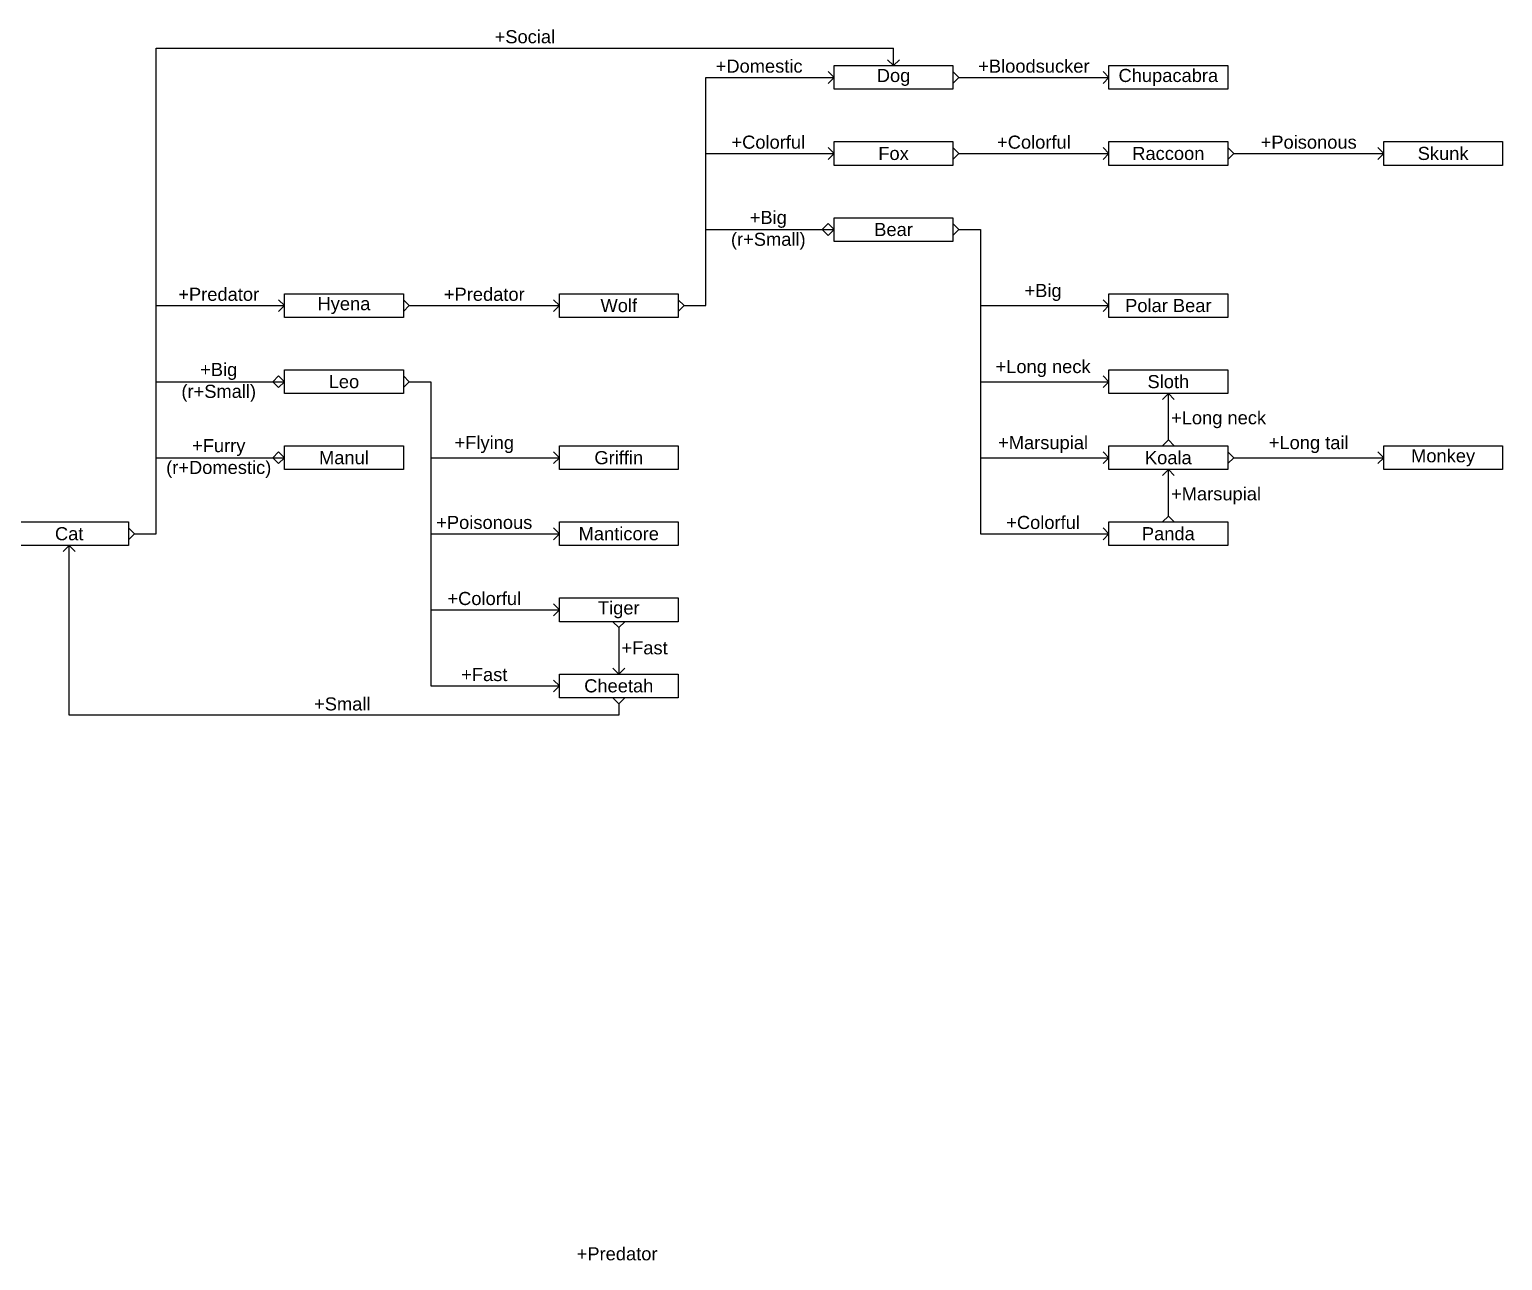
# Model space of a CAD drawing. Header units: millimetres. Extents: x 1066 to 3127, y 223 to 2380.
# Drawn here: x 1601.8 to 1883.1, y 1344.1 to 1579.2 of the extents above; entities that cross this region are included whole.
import ezdxf

# ---------------------------------------------------------------- set-up
doc = ezdxf.new("R2010")
doc.units = ezdxf.units.MM
doc.styles.get("Standard").update_dxf_attribs({"font": 'arial.ttf'})

msp = doc.modelspace()

# ---------------------------------------------------------------- linework, layer by layer
for p, q in [((1626.01, 1482.85), (1626.01, 1575.6)), ((1626.01, 1575.6), (1766.81, 1575.6)), ((1766.81, 1572.25), (1766.81, 1575.6)), ((1765.68, 1573.38), (1766.81, 1572.25)), ((1766.81, 1572.25), (1767.94, 1573.38)), ((1730.95, 1526.42), (1730.95, 1569.99)), ((1730.95, 1569.99), (1755.47, 1569.99)), ((1755.47, 1569.99), (1754.33, 1571.12)), ((1754.33, 1568.86), (1755.47, 1569.99)), ((1779.28, 1569.99), (1778.15, 1571.12)), ((1778.15, 1568.86), (1779.28, 1569.99)), ((1779.28, 1569.99), (1807.94, 1569.99)), ((1807.94, 1569.99), (1806.81, 1571.12)), ((1806.81, 1568.86), (1807.94, 1569.99)), ((1755.47, 1555.46), (1754.33, 1556.59)), ((1779.28, 1555.46), (1778.15, 1556.59)), ((1807.94, 1555.46), (1806.81, 1556.59)), ((1831.76, 1555.46), (1830.62, 1556.59)), ((1860.41, 1555.46), (1859.28, 1556.59)), ((1730.95, 1555.46), (1755.47, 1555.46)), ((1754.33, 1554.33), (1755.47, 1555.46)), ((1778.15, 1554.33), (1779.28, 1555.46)), ((1779.28, 1555.46), (1807.94, 1555.46)), ((1806.81, 1554.33), (1807.94, 1555.46)), ((1830.62, 1554.33), (1831.76, 1555.46)), ((1831.76, 1555.46), (1860.41, 1555.46)), ((1859.28, 1554.33), (1860.41, 1555.46)), ((1753.2, 1540.94), (1754.33, 1542.07)), ((1755.47, 1540.94), (1754.33, 1542.07)), ((1779.28, 1540.94), (1778.15, 1542.07)), ((1730.95, 1540.94), (1755.47, 1540.94)), ((1754.33, 1539.81), (1753.2, 1540.94)), ((1754.33, 1539.81), (1755.47, 1540.94)), ((1778.15, 1539.81), (1779.28, 1540.94)), ((1779.28, 1540.94), (1783.43, 1540.94)), ((1783.43, 1540.94), (1783.43, 1482.85)), ((1650.52, 1526.42), (1649.39, 1527.55)), ((1674.34, 1526.42), (1673.21, 1527.55)), ((1702.99, 1526.42), (1701.86, 1527.55)), ((1726.81, 1526.42), (1725.68, 1527.55)), ((1807.94, 1526.42), (1806.81, 1527.55)), ((1626.01, 1526.42), (1650.52, 1526.42)), ((1649.39, 1525.29), (1650.52, 1526.42)), ((1673.21, 1525.29), (1674.34, 1526.42)), ((1674.34, 1526.42), (1702.99, 1526.42)), ((1701.86, 1525.29), (1702.99, 1526.42)), ((1725.68, 1525.29), (1726.81, 1526.42)), ((1726.81, 1526.42), (1730.95, 1526.42)), ((1783.43, 1526.42), (1807.94, 1526.42)), ((1806.81, 1525.29), (1807.94, 1526.42)), ((1626.01, 1511.89), (1650.52, 1511.89)), ((1648.26, 1511.89), (1649.39, 1513.03)), ((1649.39, 1510.76), (1648.26, 1511.89)), ((1650.52, 1511.89), (1649.39, 1513.03)), ((1649.39, 1510.76), (1650.52, 1511.89)), ((1674.34, 1511.89), (1673.21, 1513.03)), ((1673.21, 1510.76), (1674.34, 1511.89)), ((1674.34, 1511.89), (1678.48, 1511.89)), ((1678.48, 1511.89), (1678.48, 1453.8)), ((1783.43, 1511.89), (1807.94, 1511.89)), ((1807.94, 1511.89), (1806.81, 1513.03)), ((1806.81, 1510.76), (1807.94, 1511.89)), ((1818.15, 1508.5), (1819.28, 1509.63)), ((1819.28, 1500.76), (1819.28, 1509.63)), ((1819.28, 1509.63), (1820.41, 1508.5)), ((1818.15, 1499.63), (1819.28, 1500.76)), ((1819.28, 1500.76), (1820.41, 1499.63)), ((1626.01, 1497.37), (1650.52, 1497.37)), ((1648.26, 1497.37), (1649.39, 1498.5)), ((1649.39, 1496.24), (1648.26, 1497.37)), ((1650.52, 1497.37), (1649.39, 1498.5)), ((1649.39, 1496.24), (1650.52, 1497.37)), ((1678.48, 1497.37), (1702.99, 1497.37)), ((1702.99, 1497.37), (1701.86, 1498.5)), ((1701.86, 1496.24), (1702.99, 1497.37)), ((1783.43, 1497.37), (1807.94, 1497.37)), ((1807.94, 1497.37), (1806.81, 1498.5)), ((1806.81, 1496.24), (1807.94, 1497.37)), ((1831.76, 1497.37), (1830.62, 1498.5)), ((1830.62, 1496.24), (1831.76, 1497.37)), ((1831.76, 1497.37), (1860.41, 1497.37)), ((1860.41, 1497.37), (1859.28, 1498.5)), ((1859.28, 1496.24), (1860.41, 1497.37)), ((1818.15, 1493.98), (1819.28, 1495.11)), ((1819.28, 1486.24), (1819.28, 1495.11)), ((1819.28, 1495.11), (1820.41, 1493.98)), ((1818.15, 1485.11), (1819.28, 1486.24)), ((1819.28, 1486.24), (1820.41, 1485.11)), ((1621.86, 1482.85), (1620.73, 1483.98)), ((1620.73, 1481.72), (1621.86, 1482.85)), ((1621.86, 1482.85), (1626.01, 1482.85)), ((1678.48, 1482.85), (1702.99, 1482.85)), ((1702.99, 1482.85), (1701.86, 1483.98)), ((1701.86, 1481.72), (1702.99, 1482.85)), ((1783.43, 1482.85), (1807.94, 1482.85)), ((1807.94, 1482.85), (1806.81, 1483.98)), ((1806.81, 1481.72), (1807.94, 1482.85)), ((1609.39, 1480.59), (1608.26, 1479.46)), ((1609.39, 1448.19), (1609.39, 1480.59)), ((1610.52, 1479.46), (1609.39, 1480.59)), ((1702.99, 1468.33), (1701.86, 1469.46)), ((1678.48, 1468.33), (1702.99, 1468.33)), ((1701.86, 1467.19), (1702.99, 1468.33)), ((1713.21, 1466.06), (1714.34, 1464.93)), ((1714.34, 1464.93), (1715.47, 1466.06)), ((1714.34, 1464.93), (1714.34, 1456.06)), ((1713.21, 1457.19), (1714.34, 1456.06)), ((1714.34, 1456.06), (1715.47, 1457.19)), ((1702.99, 1453.8), (1701.86, 1454.93)), ((1678.48, 1453.8), (1702.99, 1453.8)), ((1701.86, 1452.67), (1702.99, 1453.8)), ((1713.21, 1451.54), (1714.34, 1450.41)), ((1714.34, 1450.41), (1715.47, 1451.54)), ((1714.34, 1450.41), (1714.34, 1448.19)), ((1714.34, 1448.19), (1609.39, 1448.19))]:
    msp.add_line(p, q)
for points in [[(1755.47, 1572.25), (1778.15, 1572.25), (1778.15, 1567.73), (1755.47, 1567.73)], [(1807.94, 1572.25), (1830.62, 1572.25), (1830.62, 1567.73), (1807.94, 1567.73)], [(1755.47, 1557.73), (1778.15, 1557.73), (1778.15, 1553.2), (1755.47, 1553.2)], [(1807.94, 1557.73), (1830.62, 1557.73), (1830.62, 1553.2), (1807.94, 1553.2)], [(1860.41, 1557.73), (1883.1, 1557.73), (1883.1, 1553.2), (1860.41, 1553.2)], [(1755.47, 1543.2), (1778.15, 1543.2), (1778.15, 1538.68), (1755.47, 1538.68)], [(1650.52, 1528.68), (1673.21, 1528.68), (1673.21, 1524.16), (1650.52, 1524.16)], [(1702.99, 1528.68), (1725.68, 1528.68), (1725.68, 1524.16), (1702.99, 1524.16)], [(1807.94, 1528.68), (1830.62, 1528.68), (1830.62, 1524.16), (1807.94, 1524.16)], [(1650.52, 1514.16), (1673.21, 1514.16), (1673.21, 1509.63), (1650.52, 1509.63)], [(1807.94, 1514.16), (1830.62, 1514.16), (1830.62, 1509.63), (1807.94, 1509.63)], [(1650.52, 1499.63), (1673.21, 1499.63), (1673.21, 1495.11), (1650.52, 1495.11)], [(1702.99, 1499.63), (1725.68, 1499.63), (1725.68, 1495.11), (1702.99, 1495.11)], [(1807.94, 1499.63), (1830.62, 1499.63), (1830.62, 1495.11), (1807.94, 1495.11)], [(1860.41, 1499.63), (1883.1, 1499.63), (1883.1, 1495.11), (1860.41, 1495.11)], [(1598.05, 1485.11), (1620.73, 1485.11), (1620.73, 1480.59), (1598.05, 1480.59)], [(1702.99, 1485.11), (1725.68, 1485.11), (1725.68, 1480.59), (1702.99, 1480.59)], [(1807.94, 1485.11), (1830.62, 1485.11), (1830.62, 1480.59), (1807.94, 1480.59)], [(1702.99, 1470.59), (1725.68, 1470.59), (1725.68, 1466.06), (1702.99, 1466.06)], [(1702.99, 1456.06), (1725.68, 1456.06), (1725.68, 1451.54), (1702.99, 1451.54)]]:
    msp.add_lwpolyline(points, close=True)

# ---------------------------------------------------------------- texts
at = {"char_height": 2.5, "width": 22.686}
for s, insert, attachment_point in [('+Social', (1696.41, 1576.48), 8), ('+Domestic', (1741.14, 1570.87), 8), ('+Bloodsucker', (1793.61, 1570.87), 8), ('Dog', (1766.81, 1569.99), 5), ('Chupacabra', (1819.28, 1569.99), 5), ('+Colorful', (1742.89, 1556.35), 8), ('+Colorful', (1793.61, 1556.35), 8), ('+Poisonous', (1846.08, 1556.35), 8), ('Fox', (1766.81, 1555.46), 5), ('Raccoon', (1819.28, 1555.46), 5), ('Skunk', (1871.75, 1555.46), 5), ('+Big\\P(r+Small)', (1742.89, 1537.09), 8), ('Bear', (1766.81, 1540.94), 5), ('+Big', (1795.36, 1527.3), 8), ('+Predator', (1637.95, 1527.3), 8), ('Hyena', (1661.86, 1526.42), 5), ('+Predator', (1688.66, 1527.3), 8), ('Wolf', (1714.34, 1526.42), 5), ('Polar Bear', (1819.28, 1526.42), 5), ('+Long neck', (1795.36, 1512.78), 8), ('+Big\\P(r+Small)', (1637.95, 1508.05), 8), ('Leo', (1661.86, 1511.89), 5), ('Sloth', (1819.28, 1511.89), 5), ('+Long neck', (1819.8, 1504.63), 4), ('+Furry\\P(r+Domestic)', (1637.95, 1493.52), 8), ('+Flying', (1688.66, 1498.26), 8), ('+Marsupial', (1795.36, 1498.26), 8), ('+Long tail', (1846.08, 1498.26), 8), ('Manul', (1661.86, 1497.37), 5), ('Griffin', (1714.34, 1497.37), 5), ('Koala', (1819.28, 1497.37), 5), ('Monkey', (1871.75, 1497.37), 5), ('+Marsupial', (1819.8, 1490.11), 4), ('+Poisonous', (1688.66, 1483.73), 8), ('+Colorful', (1795.36, 1483.73), 8), ('Cat', (1609.39, 1482.85), 5), ('Manticore', (1714.34, 1482.85), 5), ('Panda', (1819.28, 1482.85), 5), ('+Colorful', (1688.66, 1469.21), 8), ('Tiger', (1714.34, 1468.33), 5), ('+Fast', (1714.85, 1461.06), 4), ('+Fast', (1688.66, 1454.69), 8), ('Cheetah', (1714.34, 1453.8), 5), ('+Small', (1661.54, 1449.08), 8), ('+Predator', (1714.02, 1344.08), 8)]:
    msp.add_mtext(s, dxfattribs=dict(at, insert=insert, attachment_point=attachment_point))

doc.saveas('drawing.dxf')
